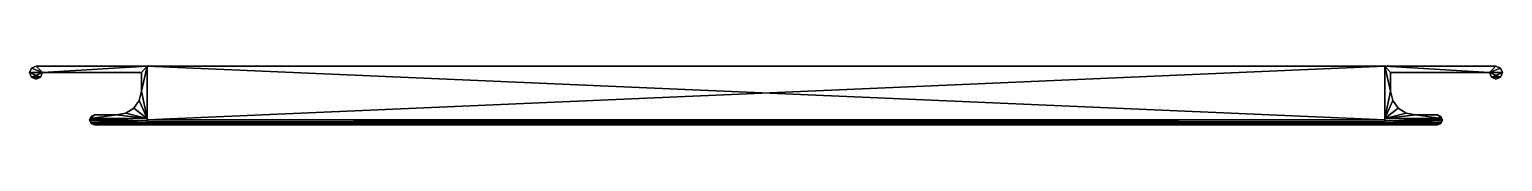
# Model space of a CAD drawing. Header units: centimetres. Extents: x -22.5 to 22.5, y -1.8 to 0.
import ezdxf

# ---------------------------------------------------------------- set-up
doc = ezdxf.new("R2010")
doc.units = ezdxf.units.CM
doc.header["$MEASUREMENT"] = 0
doc.layers.add('ALUMINIUM_FRAME', color=254, linetype='Continuous')
doc.layers.add('CAB_DOORS', color=31, linetype='Continuous')

msp = doc.modelspace()

# ---------------------------------------------------------------- meshes
at = {"layer": 'ALUMINIUM_FRAME', "color": 254}
mesh = msp.add_polyface(dxfattribs=at)
corners = [(-20.483, -1.8, 0.2), (-20.483, -1.8, 66.1), (-18.9, -1.8, 0.2), (-18.9, -1.8, 66.1), (-20.514, -1.797, 0.183), (-20.514, -1.797, 66.117), (-18.9, -1.741, 66.241), (-18.9, -1.785, 66.177), (-18.9, -1.677, 66.285), (-18.9, -1.6, 66.3), (-18.9, -1.741, 0.059), (-18.9, -1.677, 0.015), (-18.9, -1.785, 0.123), (-18.9, 0, 66.3), (-18.9, 0), (-18.9, -1.6), (-20.543, -1.785, 0.123), (-20.62, -1.753, 0.076), (-20.625, -1.741, 0.059), (-20.651, -1.677, 0.015), (-20.664, -1.647, 0.009), (-20.644, -1.6), (-20.543, -1.785, 66.177), (-20.62, -1.753, 66.224), (-20.625, -1.741, 66.241), (-20.651, -1.677, 66.285), (-20.664, -1.647, 66.291), (-20.644, -1.6, 66.3), (-19.311, -1.29), (-19.554, -1.446), (-19.145, -1.054), (-19.082, -0.772), (-19.082, -0.2), (-22.1, -0.2), (-22.3, 0), (-22.441, -0.059), (-22.5, -0.2), (-22.441, -0.341), (-22.159, -0.341), (-22.3, -0.4), (-19.838, -1.497), (-20.514, -1.497), (-20.62, -1.541), (-20.62, -1.541, 66.3), (-20.514, -1.497, 66.3), (-19.838, -1.497, 66.3), (-19.554, -1.446, 66.3), (-19.311, -1.29, 66.3), (-19.145, -1.054, 66.3), (-19.082, -0.772, 66.3), (-19.082, -0.2, 66.3), (-22.1, -0.2, 66.3), (-22.3, 0, 66.3), (-22.441, -0.059, 66.3), (-22.5, -0.2, 66.3), (-22.159, -0.341, 66.3), (-22.441, -0.341, 66.3), (-22.3, -0.4, 66.3), (20.483, -1.8, 0.2), (20.483, -1.8, 66.1), (18.9, -1.8, 0.2), (18.9, -1.8, 66.1), (20.514, -1.797, 0.183), (20.514, -1.797, 66.117), (18.9, -1.741, 66.241), (18.9, -1.785, 66.177), (18.9, -1.677, 66.285), (18.9, -1.6, 66.3), (18.9, -1.741, 0.059), (18.9, -1.677, 0.015), (18.9, -1.785, 0.123), (18.9, 0, 66.3), (18.9, 0), (18.9, -1.6), (20.543, -1.785, 0.123), (20.62, -1.753, 0.076), (20.625, -1.741, 0.059), (20.651, -1.677, 0.015), (20.664, -1.647, 0.009), (20.644, -1.6), (20.543, -1.785, 66.177), (20.62, -1.753, 66.224), (20.625, -1.741, 66.241), (20.651, -1.677, 66.285), (20.664, -1.647, 66.291), (20.644, -1.6, 66.3), (19.311, -1.29), (19.554, -1.446), (19.145, -1.054), (19.082, -0.772), (19.082, -0.2), (22.1, -0.2), (22.3, 0), (22.441, -0.059), (22.5, -0.2), (22.441, -0.341), (22.159, -0.341), (22.3, -0.4), (19.838, -1.497), (20.514, -1.497), (20.62, -1.541), (20.62, -1.541, 66.3), (20.514, -1.497, 66.3), (19.838, -1.497, 66.3), (19.554, -1.446, 66.3), (19.311, -1.29, 66.3), (19.145, -1.054, 66.3), (19.082, -0.772, 66.3), (19.082, -0.2, 66.3), (22.1, -0.2, 66.3), (22.3, 0, 66.3), (22.441, -0.059, 66.3), (22.5, -0.2, 66.3), (22.159, -0.341, 66.3), (22.441, -0.341, 66.3), (22.3, -0.4, 66.3)]
mesh.append_faces([[corners[k] for k in face] for face in [(2, 1, 3), (1, 4, 5), (11, 18, 10), (6, 23, 24), (6, 25, 8), (9, 26, 27), (38, 37, 39), (56, 55, 57), (14, 52, 34), (34, 53, 35), (35, 54, 36), (36, 56, 37), (37, 57, 39), (39, 55, 38), (38, 51, 33), (33, 50, 32), (32, 49, 31), (31, 48, 30), (30, 47, 28), (28, 46, 29), (29, 45, 40), (40, 44, 41), (41, 43, 42), (60, 59, 61), (59, 62, 63), (69, 76, 68), (64, 81, 82), (64, 83, 66), (67, 84, 85), (96, 95, 97), (114, 113, 115), (72, 110, 92), (92, 111, 93), (93, 112, 94), (94, 114, 95), (95, 115, 97), (97, 113, 96), (96, 109, 91), (91, 108, 90), (90, 107, 89), (89, 106, 88), (88, 105, 86), (86, 104, 87), (87, 103, 98), (98, 102, 99), (99, 101, 100)]], dxfattribs={"vtx0": -1, "color": 254})
mesh.append_faces([[corners[k] for k in face] for face in [(3, 6, 2), (10, 9, 11), (11, 9, 15), (7, 23, 6), (8, 26, 9), (30, 15, 31), (31, 14, 32), (32, 14, 33), (35, 33, 34), (15, 40, 21), (17, 22, 16), (20, 25, 19), (47, 9, 46), (51, 13, 50), (54, 55, 56), (42, 27, 21), (61, 64, 60), (68, 67, 69), (69, 67, 73), (65, 81, 64), (66, 84, 67), (88, 73, 89), (89, 72, 90), (90, 72, 91), (93, 91, 92), (73, 98, 79), (75, 80, 74), (78, 83, 77), (105, 67, 104), (109, 71, 108), (112, 113, 114), (100, 85, 79)]], dxfattribs={"vtx0": -1, "vtx1": -1, "color": 254})
mesh.append_faces([[corners[k] for k in face] for face in [(10, 2, 9), (68, 60, 67)]], dxfattribs={"vtx0": -1, "vtx1": -1, "vtx2": -1, "color": 254})
mesh.append_faces([[corners[k] for k in face] for face in [(2, 8, 9), (9, 14, 15), (4, 2, 12), (17, 12, 10), (20, 11, 15), (5, 7, 3), (33, 14, 34), (33, 36, 37), (21, 40, 41), (22, 4, 16), (24, 17, 18), (25, 18, 19), (27, 44, 45), (9, 45, 46), (9, 48, 49), (13, 49, 50), (51, 52, 13), (51, 53, 52), (51, 54, 53), (45, 9, 27), (27, 20, 21), (60, 66, 67), (67, 72, 73), (62, 60, 70), (75, 70, 68), (78, 69, 73), (63, 65, 61), (91, 72, 92), (91, 94, 95), (79, 98, 99), (80, 62, 74), (82, 75, 76), (83, 76, 77), (85, 102, 103), (67, 103, 104), (67, 106, 107), (71, 107, 108), (109, 110, 71), (109, 111, 110), (109, 112, 111), (103, 67, 85), (85, 78, 79)]], dxfattribs={"vtx0": -1, "vtx2": -1, "color": 254})
mesh.append_faces([[corners[k] for k in face] for face in [(0, 1, 2), (0, 4, 1), (13, 14, 9), (0, 2, 4), (16, 4, 12), (16, 12, 17), (18, 17, 10), (19, 18, 11), (19, 11, 20), (21, 20, 15), (22, 7, 5), (1, 5, 3), (22, 23, 7), (24, 25, 6), (25, 26, 8), (42, 21, 41), (5, 4, 22), (23, 17, 24), (43, 44, 27), (13, 52, 14), (52, 53, 34), (53, 54, 35), (54, 56, 36), (56, 57, 37), (57, 55, 39), (55, 51, 38), (51, 50, 33), (50, 49, 32), (49, 48, 31), (48, 47, 30), (47, 46, 28), (46, 45, 29), (45, 44, 40), (44, 43, 41), (26, 20, 27), (58, 59, 60), (58, 62, 59), (71, 72, 67), (58, 60, 62), (74, 62, 70), (74, 70, 75), (76, 75, 68), (77, 76, 69), (77, 69, 78), (79, 78, 73), (80, 65, 63), (59, 63, 61), (80, 81, 65), (82, 83, 64), (83, 84, 66), (100, 79, 99), (63, 62, 80), (81, 75, 82), (101, 102, 85), (71, 110, 72), (110, 111, 92), (111, 112, 93), (112, 114, 94), (114, 115, 95), (115, 113, 97), (113, 109, 96), (109, 108, 91), (108, 107, 90), (107, 106, 89), (106, 105, 88), (105, 104, 86), (104, 103, 87), (103, 102, 98), (102, 101, 99), (84, 78, 85)]], dxfattribs={"vtx1": -1, "color": 254})
mesh.append_faces([[corners[k] for k in face] for face in [(6, 8, 2), (28, 29, 15), (30, 28, 15), (15, 14, 31), (35, 36, 33), (38, 33, 37), (29, 40, 15), (25, 24, 18), (47, 48, 9), (51, 55, 54), (13, 9, 49), (64, 66, 60), (86, 87, 73), (88, 86, 73), (73, 72, 89), (93, 94, 91), (96, 91, 95), (87, 98, 73), (83, 82, 76), (105, 106, 67), (109, 113, 112), (71, 67, 107)]], dxfattribs={"vtx1": -1, "vtx2": -1, "color": 254})
mesh.append_faces([[corners[k] for k in face] for face in [(3, 7, 6), (10, 12, 2), (17, 23, 22), (20, 26, 25), (42, 43, 27), (61, 65, 64), (68, 70, 60), (75, 81, 80), (78, 84, 83), (100, 101, 85)]], dxfattribs={"vtx2": -1, "color": 254})
at = {"layer": 'CAB_DOORS', "color": 31}
mesh = msp.add_polyface(dxfattribs=at)
corners = [(18.9, -1.707, 0.011), (18.9, -1.756, 0.044), (-18.9, -1.707, 0.011), (-18.9, -1.756, 0.044), (18.9, -1.65), (-18.9, -1.65), (18.9, -1.789, 0.093), (18.9, -1.8, 0.15), (-18.9, -1.789, 0.093), (-18.9, -1.8, 0.15), (18.9, -1.789, 66.207), (18.9, -1.756, 66.256), (-18.9, -1.789, 66.207), (-18.9, -1.756, 66.256), (18.9, -1.8, 66.15), (-18.9, -1.8, 66.15), (18.9, -1.707, 66.289), (-18.9, -1.707, 66.289), (18.9, -1.65, 66.3), (-18.9, -1.65, 66.3), (18.9, 0), (-18.9, 0), (18.9, 0, 66.3), (-18.9, 0, 66.3)]
mesh.append_faces([[corners[k] for k in face] for face in [(2, 1, 3), (5, 0, 2), (8, 7, 9), (3, 6, 8), (12, 11, 13), (15, 10, 12), (13, 16, 17), (17, 18, 19), (20, 5, 21), (22, 4, 20), (23, 18, 22), (22, 21, 23), (15, 7, 14)]], dxfattribs={"vtx0": -1, "color": 31})
mesh.append_faces([[corners[k] for k in face] for face in [(19, 2, 17)]], dxfattribs={"vtx0": -1, "vtx1": -1, "color": 31})
mesh.append_faces([[corners[k] for k in face] for face in [(10, 7, 6), (11, 6, 1), (16, 1, 0), (18, 0, 4), (8, 15, 12), (3, 12, 13), (2, 13, 17), (19, 5, 2), (19, 21, 5)]], dxfattribs={"vtx0": -1, "vtx2": -1, "color": 31})
mesh.append_faces([[corners[k] for k in face] for face in [(0, 1, 2), (4, 0, 5), (6, 7, 8), (1, 6, 3), (10, 11, 12), (14, 10, 15), (11, 16, 13), (16, 18, 17), (4, 5, 20), (14, 7, 10), (19, 18, 23), (9, 15, 8), (20, 21, 22), (9, 7, 15)]], dxfattribs={"vtx1": -1, "color": 31})
mesh.append_faces([[corners[k] for k in face] for face in [(22, 18, 4), (18, 16, 0), (16, 11, 1), (11, 10, 6), (2, 3, 13), (3, 8, 12)]], dxfattribs={"vtx1": -1, "vtx2": -1, "color": 31})
mesh.append_faces([[corners[k] for k in face] for face in [(19, 23, 21)]], dxfattribs={"vtx2": -1, "color": 31})

doc.saveas('drawing.dxf')
